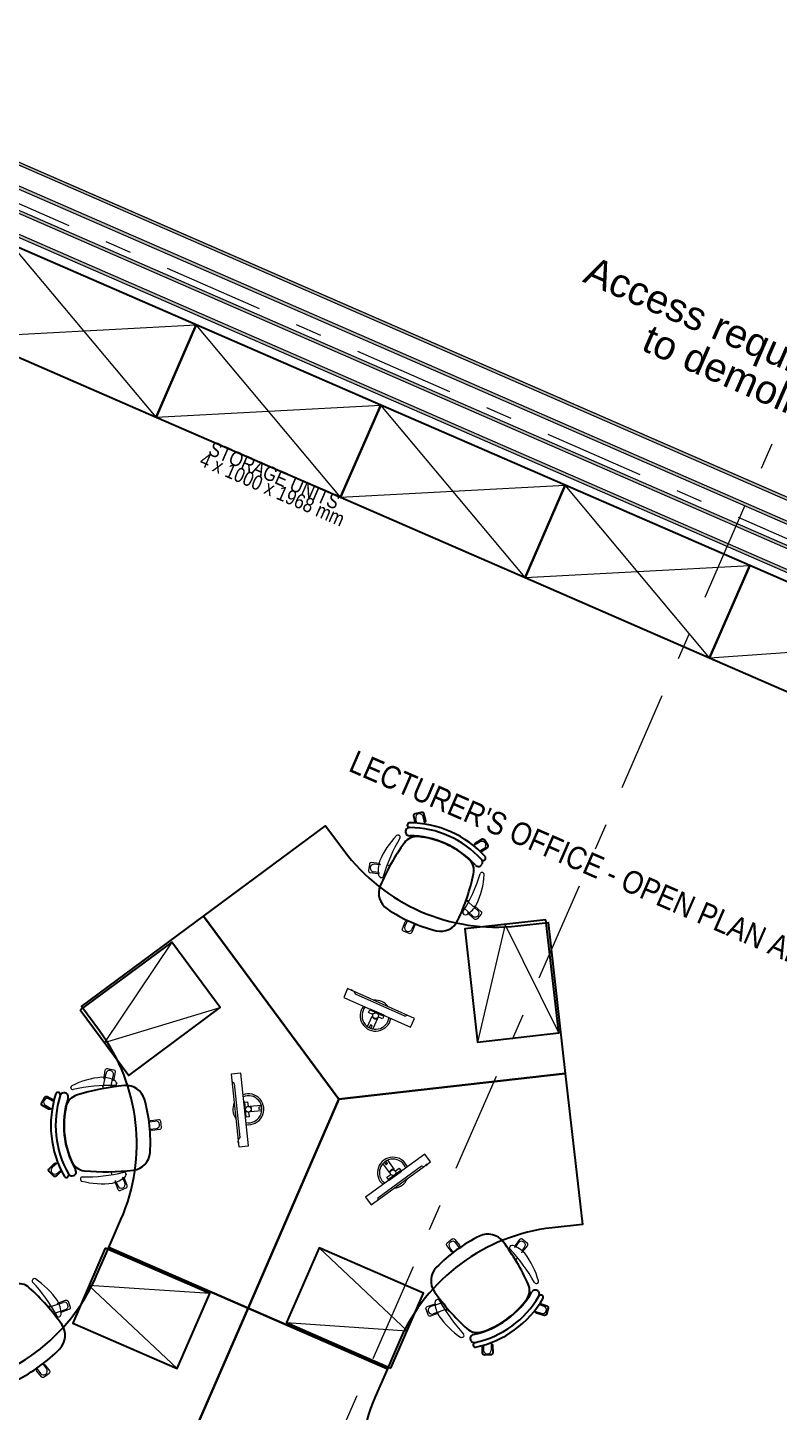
# Model space of a CAD drawing. Header units: millimetres. Extents: x -50172 to 90294, y -80883 to 25069.
# Drawn here: x 23530 to 27484, y -6765 to 522 of the extents above; entities that cross this region are included whole.
import ezdxf
from ezdxf.enums import TextEntityAlignment as Align

# ---------------------------------------------------------------- set-up
doc = ezdxf.new("R2010")
doc.units = ezdxf.units.MM
doc.header["$MEASUREMENT"] = 0
doc.linetypes.add('Double Dashed', pattern=[1093.611073, 529.166651, -211.666656, 141.111112, -211.666656])
for name, color, linetype in [('A-05-M_Gross_Int_Circulation', 7, 'Continuous'), ('A-15-MG_Structural_Grid', 7, 'Continuous'), ('A-25-M_Wall_Int', 7, 'Continuous')]:
    doc.layers.add(name, color=color, linetype=linetype)
for name, color, linetype, lineweight, true_color in [('A-05-M_Gross_Int_Circulation_Pen_No__74', 7, 'Continuous', 20, 0x606060), ('A-15-MG_Structural_Grid_Pen_No__163', 7, 'Continuous', 0, 0x750077), ('A-25-M_Wall_Int_Pen_No__107', 7, 'Continuous', 15, 0xa6a6a6), ('A-35-M_FFE_Loose_SIEMENS P2_Pen_No__251', 7, 'Continuous', 13, 0xe8e8e8), ('A-95-P_Text_1_50_GA_Pen_No__46', 7, 'Continuous', 35, 0x444444)]:
    doc.layers.add(name, color=color, linetype=linetype, lineweight=lineweight, true_color=true_color)
for name, color, linetype, lineweight in [('A-25-M_Wall_Int_Pen_No__1', 7, 'Continuous', 13), ('A-35-M_FFE_Loose_SIEMENS P2_Pen_No__1', 7, 'Continuous', 13), ('A-35-M_FFE_Loose_SIEMENS P2_Pen_No__5', 7, 'Continuous', 25), ('A-35-M_FFE_Loose_SIEMENS P2_Pen_No__9', 7, 'Continuous', 13), ('A-95-P_Text_1_50_GA_Pen_No__85', 8, 'Continuous', 20), ('ArchiCAD Zone Stamps_Pen_No__9', 7, 'Continuous', 13)]:
    doc.layers.add(name, color=color, linetype=linetype, lineweight=lineweight)
doc.styles.add('GENERATED_STYLE_1', font='')
doc.styles.add('GENERATED_STYLE_3', font='')
doc.styles.add('GENERATED_STYLE_4', font='')
doc.styles.add('GENERATED_STYLE_5', font='', dxfattribs={"width": 0.84})
doc.styles.get('GENERATED_STYLE_1').set_extended_font_data('Arial', bold=True)
doc.styles.get('GENERATED_STYLE_3').set_extended_font_data('Arial')
doc.styles.get('GENERATED_STYLE_4').set_extended_font_data('Swis721 BT')
doc.styles.get('GENERATED_STYLE_5').set_extended_font_data('Arial')
doc.dimstyles.new('GENERATED_STYLE__3', dxfattribs={"dimtxt": 0.18, "dimasz": 182.4, "dimexe": 0.18, "dimexo": 0.0625, "dimgap": 0.09, "dimtad": 0, "dimtih": 1, "dimtoh": 1, "dimdec": 4, "dimzin": 0, "dimdsep": 46, "dimcen": 0.09, "dimadec": 0, "dimazin": 0, "dimtfac": 1, "dimtdec": 4, "dimtmove": 0, "dimatfit": 3, "dimldrblk": 'ARROWHEAD_5', "dimfxl": 1, "dimtolj": 1, "dimtzin": 0, "dimarcsym": 0})

# ---------------------------------------------------------------- blocks, each defined once
blk = doc.blocks.new('Hub Circulation Third_INB 3250_6_1', base_point=(35476.1, -4184.6))
at = {"layer": 'A-05-M_Gross_Int_Circulation_Pen_No__74', "linetype": 'Continuous'}
blk.add_line((21213, 803.9), (47956.6, -10857.6), dxfattribs=at)
at = {"layer": 'ArchiCAD Zone Stamps_Pen_No__9'}
for tag, height, style, p in [('ROOM_NAME', 250, 'GENERATED_STYLE_1', (34329.2, -2488.1)), ('zoneNameLine2', 250, 'GENERATED_STYLE_1', (34140.8, -2920.2)), ('ROOM_NUMBER', 200, 'GENERATED_STYLE_3', (33952.4, -3340.9)), ('measuredAreaCode', 200, 'GENERATED_STYLE_3', (33795.3, -3701)), ('DUMMY_649', 200, 'GENERATED_STYLE_3', (34102.7, -3835.1)), ('DUMMY_650', 200, 'GENERATED_STYLE_3', (34731.9, -4109.4)), ('DUMMY_651', 133.3, 'GENERATED_STYLE_3', (35011.2, -4216))]:
    blk.add_attdef(tag, text='', height=height, rotation=336.44041, dxfattribs=dict(at, style=style)).set_placement(p, align=Align.TOP_LEFT)
blk = doc.blocks.new('Wall_13_1', base_point=(47956.6, -10857.6))
at = {"layer": 'A-25-M_Wall_Int_Pen_No__107', "linetype": 'Continuous'}
for points in [[(21221, 784.7), (21221.3, 783.9), (28828.5, -2533.2), (28834.5, -2519.4), (21226.8, 797.9)], [(21284.8, 630.8), (28782.6, -2638.6), (28788.6, -2624.9), (21290.8, 644.5)]]:
    blk.add_hatch(color=256, dxfattribs=at).paths.add_polyline_path(points)
at = {"layer": 'A-25-M_Wall_Int_Pen_No__1', "linetype": 'Continuous'}
for p, q in [((28828.5, -2533.2), (21317, 742.2)), ((21277, 650.5), (28788.6, -2624.9))]:
    blk.add_line(p, q, dxfattribs=at)
at = {"layer": 'A-25-M_Wall_Int_Pen_No__1', "linetype": 'Continuous', "flags": 128}
for points in [[(28834.5, -2519.4), (21213, 803.9)], [(23163.9, -188.6), (28782.6, -2638.6)]]:
    blk.add_lwpolyline(points, dxfattribs=at)
blk = doc.blocks.new('Wall_174_1', base_point=(23088.8, -410.6))
at = {"layer": 'A-25-M_Wall_Int_Pen_No__107', "linetype": 'Continuous'}
for points in [[(28741.2, -2733.5), (23140.8, -291.4), (23134.8, -305.2), (28735.2, -2747.2)], [(23088.8, -410.6), (28689.2, -2852.6), (28695.2, -2838.9), (23094.8, -396.8)]]:
    blk.add_hatch(color=256, dxfattribs=at).paths.add_polyline_path(points)
at = {"layer": 'A-25-M_Wall_Int_Pen_No__1', "linetype": 'Continuous'}
for p, q in [((28735.2, -2747.2), (23134.8, -305.2)), ((23094.8, -396.8), (28695.2, -2838.9))]:
    blk.add_line(p, q, dxfattribs=at)
at = {"layer": 'A-25-M_Wall_Int_Pen_No__1', "linetype": 'Continuous', "flags": 128}
for points in [[(23140.8, -291.4), (23088.8, -410.6)], [(28741.2, -2733.5), (23140.8, -291.4)], [(23088.8, -410.6), (28689.2, -2852.6)]]:
    blk.add_lwpolyline(points, dxfattribs=at)
blk = doc.blocks.new('Standard grid marker')
at = {"layer": 'A-15-MG_Structural_Grid_Pen_No__163', "linetype": 'Double Dashed'}
blk.add_line((1000, 0), (29726, 0), dxfattribs=at)
at = {"layer": 'A-15-MG_Structural_Grid_Pen_No__163', "style": 'GENERATED_STYLE_4'}
for tag, p in [('AC_MarkerText_1_0', (-500, 41.2)), ('AC_MarkerText_1_1', (31226, 41.2))]:
    blk.add_attdef(tag, text='', height=350, rotation=90, dxfattribs=at).set_placement(p, align=Align.MIDDLE_CENTER)
blk = doc.blocks.new('ARROWHEAD_5')
at = {"color": 0, "linetype": 'Continuous', "lineweight": 0}
blk.add_line((0, 0), (-1, 0), dxfattribs=at)
blk.add_solid([(-1, 0.2679), (0, 0), (-1, -0.2679), (-1, 0.2679)], dxfattribs=at)
blk = doc.blocks.new('Standard grid marker_3')
at = {"layer": 'A-15-MG_Structural_Grid_Pen_No__163', "linetype": 'Double Dashed'}
blk.add_line((1000, 0), (74254.8, 0), dxfattribs=at)
at = {"layer": 'A-15-MG_Structural_Grid_Pen_No__163', "style": 'GENERATED_STYLE_4'}
for tag, p in [('AC_MarkerText_1_0', (-500, 43.4)), ('AC_MarkerText_1_1', (75754.8, 43.4))]:
    blk.add_attdef(tag, text='', height=350, rotation=360, dxfattribs=at).set_placement(p, align=Align.MIDDLE_CENTER)

msp = doc.modelspace()

# ---------------------------------------------------------------- linework, layer by layer
at = {"layer": 'A-35-M_FFE_Loose_SIEMENS P2_Pen_No__251', "linetype": 'Continuous'}
for p, q in [((25256.4, -4568.2), (25251.3, -4555)), ((25516.8, -4684.1), (25256.4, -4568.2)), ((25516.8, -4684.1), (25530, -4679)), ((24617.3, -5038.3), (24606.3, -5029.4)), ((24617.3, -5038.3), (24647.1, -5321.8)), ((24647.1, -5321.8), (24638.2, -5332.8)), ((25373.8, -5640.2), (25604.4, -5472.6)), ((25604.4, -5472.6), (25618.4, -5474.8)), ((25373.8, -5640.2), (25371.6, -5654.1))]:
    msp.add_line(p, q, dxfattribs=at)
at = {"layer": 'A-35-M_FFE_Loose_SIEMENS P2_Pen_No__251', "linetype": 'Continuous', "flags": 128}
for points in [[(25566.5, -4695.3), (25214.8, -4538.7), (25194.5, -4584.4), (25546.2, -4741)], [(25243.2, -4548.6), (25234.1, -4544.5), (25233.1, -4546.8), (25242.2, -4550.9)], [(25406.9, -4678.9), (25333.8, -4646.4), (25331.7, -4651), (25404.8, -4683.5)], [(24602.1, -4989.6), (24642.4, -5372.5), (24692.1, -5367.3), (24651.9, -4984.4)], [(24667.8, -5136.1), (24676.2, -5215.6), (24681.1, -5215.1), (24672.8, -5135.6)], [(24636.8, -5343), (24637.8, -5352.9), (24640.3, -5352.6), (24639.2, -5342.7)], [(25339.3, -5677.6), (25650.7, -5451.3), (25621.3, -5410.9), (25309.9, -5637.2)], [(25627.9, -5471), (25636, -5465.1), (25634.5, -5463.1), (25626.5, -5469)], [(25433.2, -5547.5), (25498, -5500.5), (25495, -5496.5), (25430.3, -5543.5)]]:
    msp.add_lwpolyline(points, close=True, dxfattribs=at)
for points in [[(25348.5, -4674.8), (25325.6, -4664.7), (25331.7, -4651), (25404.8, -4683.5), (25398.7, -4697.2), (25375.9, -4687)], [(25337.7, -4748.2), (25344.2, -4733.6), (25335, -4729.6), (25328.6, -4744.2)], [(24693.4, -5188.7), (24696.1, -5213.5), (24681.1, -5215.1), (24672.8, -5135.6), (24687.7, -5134), (24690.3, -5158.9)], [(24762.4, -5161.3), (24746.5, -5163), (24747.6, -5172.9), (24763.5, -5171.3)], [(25407.8, -5453), (25417.2, -5465.9), (25425.3, -5460), (25415.9, -5447.1)], [(25466, -5499), (25486.2, -5484.3), (25495, -5496.5), (25430.3, -5543.5), (25421.5, -5531.4), (25441.7, -5516.7)]]:
    msp.add_lwpolyline(points, dxfattribs=at)
for points in [[(25320, -4738.8), (25344.8, -4683.1, 0.565741), (25372.2, -4695.3), (25347.4, -4751)], [(24763.1, -5181.4), (24702.4, -5187.7, 0.565741), (24699.3, -5157.9), (24760, -5151.5)], [(25424.8, -5442.4), (25460.7, -5491.7, 0.565741), (25436.4, -5509.4), (25400.5, -5460)]]:
    msp.add_lwpolyline(points, format="xyb", dxfattribs=at)
at = {"layer": 'A-35-M_FFE_Loose_SIEMENS P2_Pen_No__251', "linetype": 'Continuous'}
for centre in [(25362.2, -4680.9), (24691.9, -5173.8), (25453.8, -5507.9)]:
    msp.add_circle(centre, 15, dxfattribs=at)
for centre, radius, start, end in [((25362.2, -4680.9), 81.6, 141.81589, 350.18415), ((25362.2, -4680.9), 71.6, 139.78441, 352.21563), ((25362.2, -4680.9), 81.6, 35.05218, 96.94786), ((24691.9, -5173.8), 81.6, 261.81589, 110.18415), ((24691.9, -5173.8), 81.6, 155.05218, 216.94786), ((24691.9, -5173.8), 71.6, 259.78441, 112.21563), ((25453.8, -5507.9), 81.6, 21.81589, 230.18415), ((25453.8, -5507.9), 71.6, 19.78441, 232.21563), ((25453.8, -5507.9), 81.6, 275.05218, 336.94786)]:
    msp.add_arc(centre, radius, start, end, dxfattribs=at)
at = {"layer": 'A-35-M_FFE_Loose_SIEMENS P2_Pen_No__5', "linetype": 'Continuous'}
for p, q in [((25521.9, -3702.8), (25521.5, -3703.8)), ((25386.9, -3951.6), (25388.9, -3952.5)), ((25829.3, -4148.6), (25827.4, -4147.7)), ((23997.3, -5035.4), (23997.5, -5037.5)), ((23764.9, -5524.5), (23766, -5524.4)), ((24047.9, -5517), (24047.7, -5514.9)), ((26073.1, -5893.9), (26071.3, -5895.2)), ((25681.3, -6178.6), (25683, -6177.3)), ((26221.1, -6135.3), (26220.4, -6134.4)), ((23700.1, -6264), (23698.4, -6265.2))]:
    msp.add_line(p, q, dxfattribs=at)
at = {"layer": 'A-35-M_FFE_Loose_SIEMENS P2_Pen_No__5', "linetype": 'Continuous', "flags": 128}
for points in [[(23233.5, -1105.4), (24205.6, -1528.2), (24416.9, -1042.1), (23444.9, -619.4)], [(24205.6, -1528.2), (25177.6, -1950.9), (25389, -1464.9), (24416.9, -1042.1)], [(25177.6, -1950.9), (26149.6, -2373.7), (26361, -1887.7), (25389, -1464.9)], [(26149.6, -2373.7), (27121.7, -2796.5), (27333.1, -2310.5), (26361, -1887.7)], [(27121.7, -2796.5), (28093.7, -3219.3), (28305.1, -2733.2), (27333.1, -2310.5)], [(26258.8, -4175.6), (25831.6, -4224.2), (25899.5, -4820.4), (26326.7, -4771.8)], [(23805.9, -4649.9), (24061.7, -4995.6), (24544, -4638.7), (24288.3, -4293.1)], [(23938.2, -5905.5), (23766.7, -6299.8), (24317, -6539.1), (24488.5, -6144.8)], [(25443.1, -6537), (25614.6, -6142.7), (25064.4, -5903.4), (24892.9, -6297.7)]]:
    msp.add_lwpolyline(points, close=True, dxfattribs=at)
for points in [[(25572.9, -3666.4), (25563.8, -3628.3, -0.414214), (25571.2, -3616.2), (25603.3, -3608.5, -0.414214), (25615.4, -3615.9), (25624.5, -3654.1, -0.339096), (25619.6, -3665.2)], [(25883.5, -3782.6, -0.312027), (25888.1, -3772.2), (25921.6, -3751.7, -0.414214), (25935.4, -3755), (25952.6, -3783.1, -0.414214), (25949.3, -3796.9), (25915.8, -3817.4, -0.021405), (25915.1, -3817.8)], [(25387, -3996.4, 0.360038), (25423.2, -4118.6)], [(23653.2, -5171.5, -0.312027), (23641.9, -5172.7), (23607.4, -5153.9, -0.414214), (23603.4, -5140.4), (23619.2, -5111.3, -0.414214), (23632.7, -5107.3), (23667.2, -5126.1, -0.021405), (23668, -5126.5)], [(23707.9, -5498.5), (23679.4, -5525.5, -0.414214), (23665.3, -5525.1), (23642.6, -5501.1, -0.414214), (23643, -5487), (23671.5, -5460, -0.339096), (23683.6, -5458.7)], [(24086.6, -5494.6, 0.360038), (24174.4, -5402.1)], [(26034.3, -5871.6, 0.360038), (25910.3, -5841.8)], [(26227.1, -6197.6), (26264.7, -6208.8, -0.414214), (26271.4, -6221.2), (26262, -6252.9, -0.414214), (26249.6, -6259.6), (26211.9, -6248.5, -0.339096), (26204.8, -6238.6)], [(25971.2, -6408.5, -0.312027), (25977.9, -6417.7), (25978.9, -6457, -0.414214), (25969.2, -6467.2), (25936.1, -6468.1, -0.414214), (25925.9, -6458.3), (25924.9, -6419.1, -0.021405), (25924.9, -6418.2)]]:
    msp.add_lwpolyline(points, format="xyb", dxfattribs=at)
for points in [[(26111.4, -4208.4), (26271.1, -4190.3), (26361.6, -4985.1), (25169.3, -5120.8), (24455.6, -4156.1), (25098.7, -3680.4), (25194.4, -3809.6, 0.267949)], [(23908.1, -4761.2), (23812.5, -4631.9), (24455.6, -4156.1), (25169.3, -5120.8), (24690.7, -6221.3), (23957.1, -5902.2), (24021.2, -5754.8, 0.267949)], [(25488.4, -6392.9), (25424.3, -6540.3), (24690.7, -6221.3), (25169.3, -5120.8), (26361.6, -4985.1), (26452.1, -5780), (26292.3, -5798.2, 0.267949)], [(23893, -6049.6), (23957.1, -5902.2), (24690.7, -6221.3), (24212.1, -7321.7), (23019.8, -7457.4), (22929.3, -6662.6), (23089, -6644.4, 0.267949)], [(25473.3, -7681.4), (25568.9, -7810.6), (24925.8, -8286.4), (24212.1, -7321.7), (24690.7, -6221.3), (25424.3, -6540.3), (25360.2, -6687.8, 0.267949)]]:
    msp.add_lwpolyline(points, format="xyb", close=True, dxfattribs=at)
at = {"layer": 'A-35-M_FFE_Loose_SIEMENS P2_Pen_No__5', "linetype": 'Continuous'}
for centre, radius, start, end in [((25540.7, -3712.3), 21, 156.00002, 269.74273), ((25541.7, -3712.2), 21.9, 89.02861, 154.40601), ((25541.6, -3677.9), 12.9, 102.98013, 256.96536), ((25538.5, -4206.6), 541.3, 42.01696, 89.98308), ((25538.1, -4207.4), 517.1, 42.34737, 89.65268), ((26482, -4463.8), 1190.7, 144.40641, 156.88207), ((25578.9, -3817.4), 80, 84.06711, 144.40641), ((25538.5, -4206.5), 473.2, 42.25365, 89.74639), ((25538.5, -4206.6), 471.3, 47.93293, 84.06711), ((25800.6, -3916.1), 80, 347.59364, 47.93293), ((25904.7, -3873.2), 21, 336.00002, 42.30819), ((25929.2, -3850.5), 12.9, 235.03469, 29.01992), ((24715.9, -3677.5), 1190.7, 335.11797, 347.59364), ((25904.3, -3874.2), 21, 222.25731, 336.00002), ((25881.3, -3436.5), 821.7, 236.11663, 255.88342), ((25705.3, -4136.4), 100, 255.88342, 335.11797), ((24192.9, -5258.3), 541.3, 162.01696, 209.98308), ((23689.1, -5097.9), 12.9, 355.03469, 149.01992), ((23721.1, -5107.8), 21, 96.00002, 162.30819), ((23722.2, -5107.7), 21, 342.25731, 96.00002), ((23810.3, -5176.5), 80, 107.59364, 167.93293), ((24146, -6235.2), 1190.7, 95.11797, 107.59364), ((24048.7, -5148.9), 100, 15.88342, 95.11797), ((24193.8, -5258.2), 517.1, 162.34737, 209.65268), ((24192.8, -5258.3), 473.2, 162.25365, 209.74639), ((24192.9, -5258.3), 471.3, 167.93293, 204.06711), ((23354.6, -5346.4), 821.7, 356.11663, 15.88342), ((23835.7, -5417.9), 80, 204.06711, 264.40641), ((23733.5, -5519.9), 12.9, 222.98013, 16.96536), ((23763.2, -5502.6), 21.9, 209.02861, 274.40601), ((23763.8, -5503.5), 21, 276.00002, 29.74273), ((23943.9, -4312.5), 1190.7, 264.40641, 276.88207), ((26272, -6579.6), 821.7, 116.11663, 135.88342), ((25081.9, -6586.2), 1190.7, 24.40641, 36.88207), ((25753.9, -6077.3), 100, 135.88342, 215.11797), ((23484.4, -6172.6), 80, 47.59364, 107.93293), ((22735.4, -6992.7), 1190.7, 35.11797, 47.59364), ((26093.3, -6127.3), 80, 324.06711, 24.40641), ((26646, -5449.8), 1190.7, 215.11797, 227.59364), ((25776.6, -5897.8), 473.2, 282.25365, 329.74639), ((25776, -5897), 517.1, 282.34737, 329.65268), ((25776.5, -5897.7), 541.3, 282.01696, 329.98308), ((25776.5, -5897.7), 471.3, 287.93293, 324.06711), ((26203.4, -6146.7), 21, 36.00002, 149.74273), ((26203, -6147.7), 21.9, 329.02861, 34.40601), ((26232.8, -6164.8), 12.9, 342.98013, 136.96536), ((23627.5, -6365.3), 100, 315.88342, 35.11797), ((25897, -6269.9), 80, 227.59364, 287.93293), ((25881.5, -6380.7), 21, 102.25731, 216.00002), ((25882.1, -6381.6), 21, 216.00002, 282.30819), ((25889.5, -6414.2), 12.9, 115.03469, 269.01992), ((23109.4, -5862.9), 821.7, 296.11663, 315.88342)]:
    msp.add_arc(centre, radius, start, end, dxfattribs=at)
at = {"layer": 'A-35-M_FFE_Loose_SIEMENS P2_Pen_No__9', "linetype": 'Continuous'}
for p, q in [((24205.6, -1528.2), (23444.9, -619.4)), ((23233.5, -1105.4), (24416.9, -1042.1)), ((25177.6, -1950.9), (24416.9, -1042.1)), ((24205.6, -1528.2), (25389, -1464.9)), ((26149.6, -2373.7), (25389, -1464.9)), ((25177.6, -1950.9), (26361, -1887.7)), ((27121.7, -2796.5), (26361, -1887.7)), ((26149.6, -2373.7), (27333.1, -2310.5)), ((27121.7, -2796.5), (27718.4, -2753.4)), ((25579, -3666.8), (25573.6, -3642)), ((25621, -3671.6), (25612.7, -3633.5)), ((25486, -3731.2), (25484.3, -3730.4)), ((25878.5, -3785.5), (25912.9, -3765.4)), ((25910.3, -3813.3), (25933.1, -3799.9)), ((25376.5, -3926.3), (25351.5, -3923.5)), ((25378.5, -3886.3), (25355.9, -3883.8)), ((25423.1, -3885.7), (25437.6, -3892.1)), ((25926.8, -3927.4), (25928.5, -3928.2)), ((25402.1, -3947.4), (25407.9, -3950)), ((25839.3, -4071.8), (25900.5, -4126.2)), ((25854.1, -4077.5), (25839.6, -4071.1)), ((25822.3, -4134.5), (25816.4, -4131.9)), ((25824.4, -4112), (25873.9, -4156.1)), ((25530.2, -4179.4), (25516.8, -4209.8)), ((25566.7, -4195.6), (25553.4, -4225.9)), ((26045.2, -4199.9), (25899.5, -4820.4)), ((26326.7, -4771.8), (26045.2, -4199.9)), ((24288.3, -4293.1), (23933.8, -4822.7)), ((23933.8, -4822.7), (24544, -4638.7)), ((23925.7, -5065.1), (23942.4, -4984.9)), ((23968.1, -5057.9), (23981.5, -4993.1)), ((23757, -5061.5), (23756.8, -5059.6)), ((23923.4, -5049.5), (23925, -5065.2)), ((23988.6, -5048.5), (23989.3, -5054.9)), ((23658.2, -5174.3), (23623.6, -5154.6)), ((23666.4, -5132.9), (23643.4, -5119.8)), ((24169.3, -5239.3), (24202.2, -5235.7)), ((24173.5, -5279.1), (24206.6, -5275.4)), ((23688.4, -5454.3), (23659.5, -5480.6)), ((23705.2, -5493.1), (23686.5, -5510.1)), ((23972.7, -5518.6), (23971, -5502.8)), ((24036.7, -5506), (24036, -5499.6)), ((23807.5, -5541.4), (23807.7, -5543.3)), ((23995.5, -5557), (24004.7, -5577.8)), ((24031.2, -5538.6), (24041.3, -5561.7)), ((25771.9, -5927.7), (25752.3, -5901)), ((25804.2, -5904.1), (25784.5, -5877.3)), ((26100.2, -5897.6), (26115.1, -5877.3)), ((26133.9, -5919.3), (26147.3, -5901)), ((25528.9, -6339.9), (25064.4, -5903.4)), ((26069.1, -5909.1), (26063.9, -5912.9)), ((26112.1, -5958.3), (26099.3, -5967.6)), ((23557.3, -6069), (23558.8, -6067.8)), ((24488.5, -6144.8), (23852.5, -6102.7)), ((23852.5, -6102.7), (24317, -6539.1)), ((26214.4, -6090), (26216, -6088.9)), ((23638.6, -6216.9), (23716.3, -6191.2)), ((25715.4, -6192.6), (25652.5, -6213.4)), ((25697, -6179.5), (25702.2, -6175.7)), ((23650.9, -6207), (23638.1, -6216.3)), ((23666, -6250), (23728.9, -6229.2)), ((23684.4, -6263), (23679.2, -6266.8)), ((25742.8, -6225.7), (25665.1, -6251.4)), ((25730.4, -6235.6), (25743.3, -6226.2)), ((26198.5, -6236.6), (26235.7, -6248.5)), ((26223.7, -6202.7), (26247.9, -6210.4)), ((24892.9, -6297.7), (25528.9, -6339.9)), ((25824.1, -6373.6), (25822.5, -6374.7)), ((25971.1, -6402.7), (25971.3, -6442.6)), ((25931.2, -6416.4), (25931.3, -6442.8)), ((23577.2, -6538.4), (23596.8, -6565.2)), ((23609.5, -6514.9), (23629.1, -6541.6))]:
    msp.add_line(p, q, dxfattribs=at)
at = {"layer": 'A-35-M_FFE_Loose_SIEMENS P2_Pen_No__9', "linetype": 'Continuous', "flags": 128}
for points in [[(25572.9, -3666.4), (25563.8, -3628.3, -0.414214), (25571.2, -3616.2), (25603.3, -3608.5, -0.414214), (25615.4, -3615.9), (25624.5, -3654.1, -0.339096), (25619.6, -3665.2)], [(25883.5, -3782.6, -0.312027), (25888.1, -3772.2), (25921.6, -3751.7, -0.414214), (25935.4, -3755), (25952.6, -3783.1, -0.414214), (25949.3, -3796.9), (25915.8, -3817.4, -0.021405), (25915.1, -3817.8)], [(25387.8, -3887.3, 0.292825), (25379.6, -3880.3), (25340.7, -3874.9, 0.414214), (25329.5, -3883.4), (25324.9, -3916.1, 0.414214), (25333.4, -3927.4), (25372.3, -3932.8, 0.333583), (25382.9, -3927)], [(25876.5, -4104.9, -0.292825), (25887.2, -4106.3), (25917.2, -4131.6, -0.414214), (25918.4, -4145.7), (25897.1, -4170.9, -0.414214), (25883.1, -4172.1), (25853, -4146.8, -0.333583), (25850.3, -4135.1)], [(25566, -4197.2, -0.272712), (25567.4, -4207.3), (25552.4, -4243.6, -0.414214), (25539.3, -4249), (25508.8, -4236.3, -0.414214), (25503.4, -4223.3), (25518.4, -4187, -0.353143), (25529.5, -4181)], [(23935.8, -5016.4, -0.292825), (23931.7, -5006.4), (23938.6, -4967.8, -0.414214), (23950.2, -4959.7), (23982.7, -4965.5, -0.414214), (23990.8, -4977.1), (23983.9, -5015.7, -0.333583), (23975.1, -5023.9)], [(23653.2, -5171.5, -0.312027), (23641.9, -5172.7), (23607.4, -5153.9, -0.414214), (23603.4, -5140.4), (23619.2, -5111.3, -0.414214), (23632.7, -5107.3), (23667.2, -5126.1, -0.021405), (23668, -5126.5)], [(24171.1, -5239.1, -0.272712), (24179.1, -5232.8), (24218, -5227.7, -0.414214), (24229.2, -5236.4), (24233.5, -5269.1, -0.414214), (24224.9, -5280.3), (24186, -5285.4, -0.353143), (24175.3, -5278.9)], [(23707.9, -5498.5), (23679.4, -5525.5, -0.414214), (23665.3, -5525.1), (23642.6, -5501.1, -0.414214), (23643, -5487), (23671.5, -5460, -0.339096), (23683.6, -5458.7)], [(23991.8, -5548.4, 0.292825), (23989.8, -5559), (24004.6, -5595.4, 0.414214), (24017.6, -5600.9), (24048.2, -5588.4, 0.414214), (24053.7, -5575.4), (24038.9, -5539, 0.333583), (24028.6, -5532.8)], [(25770.8, -5926.2, -0.272712), (25761.4, -5922.4), (25737.5, -5891.2, -0.414214), (25739.4, -5877.2), (25765.6, -5857.1, -0.414214), (25779.6, -5859), (25803.5, -5890.1, -0.353143), (25803.2, -5902.7)], [(26128.3, -5926.9, 0.292825), (26138.5, -5923.3), (26162.6, -5892.3, 0.414214), (26160.9, -5878.3), (26134.8, -5858, 0.414214), (26120.8, -5859.7), (26096.6, -5890.7, 0.333583), (26096.4, -5902.7)], [(23685.8, -6201.3, -0.292825), (23692.4, -6192.7), (23729.3, -6179.3, -0.414214), (23742.1, -6185.3), (23753.3, -6216.4, -0.414214), (23747.3, -6229.2), (23710.4, -6242.6, -0.333583), (23698.9, -6239.1)], [(25695.6, -6241.3, -0.292825), (25689, -6249.8), (25652.1, -6263.2, -0.414214), (25639.3, -6257.2), (25628, -6226.1, -0.414214), (25634, -6213.3), (25671, -6200, -0.333583), (25682.5, -6203.5)], [(26227.1, -6197.6), (26264.7, -6208.8, -0.414214), (26271.4, -6221.2), (26262, -6252.9, -0.414214), (26249.6, -6259.6), (26211.9, -6248.5, -0.339096), (26204.8, -6238.6)], [(25971.2, -6408.5, -0.312027), (25977.9, -6417.7), (25978.9, -6457, -0.414214), (25969.2, -6467.2), (25936.1, -6468.1, -0.414214), (25925.9, -6458.3), (25924.9, -6419.1, -0.021405), (25924.9, -6418.2)], [(23610.6, -6516.3, -0.272712), (23620, -6520.1), (23643.9, -6551.3, -0.414214), (23642, -6565.3), (23615.8, -6585.4, -0.414214), (23601.8, -6583.6), (23577.9, -6552.4, -0.353143), (23578.2, -6539.9)]]:
    msp.add_lwpolyline(points, format="xyb", dxfattribs=at)
at = {"layer": 'A-35-M_FFE_Loose_SIEMENS P2_Pen_No__9', "linetype": 'Continuous'}
for centre, radius, start, end in [((25593.1, -3637.8), 20, 102.28814, 192.28814), ((25593.1, -3637.8), 20, 12.28814, 102.28814), ((25538.1, -4207.4), 517.1, 42.34737, 89.65268), ((25775.5, -4032.2), 425.8, 135.25736, 157.27106), ((26290, -4216), 927.7, 149.51855, 163.17372), ((25480.2, -3739.5), 10, 66.00002, 135.25736), ((25481.9, -3740.3), 10, 329.51855, 66.00002), ((25923, -3782.7), 20, 30.28814, 120.28814), ((25923, -3782.7), 20, 300.28814, 30.28814), ((25353.7, -3903.7), 20, 173.71191, 263.71191), ((25353.7, -3903.7), 20, 83.71191, 173.71191), ((25543.2, -3914.4), 167, 163.78068, 188.93861), ((25029.8, -3654.9), 926.3, 328.8159, 342.49191), ((25922.8, -3936.6), 10, 66.00002, 162.48149), ((25924.5, -3937.3), 10, 356.74268, 66.00002), ((25394.6, -3936.7), 16.8, 192.37286, 242.8016), ((25392.9, -3943.4), 10, 246.00002, 336.00002), ((25507.7, -3913.3), 427.5, 334.77306, 356.6986), ((25831.8, -4138.4), 10.3, 157.68121, 244.31883), ((25835.4, -4134.9), 15, 246.00002, 302.8256), ((25766.4, -4021.1), 148.1, 301.4184, 329.86239), ((25887.2, -4141.2), 20, 318.28814, 48.28814), ((25535.1, -4217.9), 20, 156.28814, 246.28814), ((25535.1, -4217.9), 20, 246.28814, 336.28814), ((25887.2, -4141.2), 20, 228.28814, 318.28814), ((23954.3, -5431.6), 427.5, 94.77306, 116.6986), ((23918.4, -5153.6), 148.1, 61.4184, 89.86239), ((23962, -4989), 20, 78.28814, 168.28814), ((23962, -4989), 20, 348.28814, 78.28814), ((23982.4, -5037), 15, 6.00002, 62.8256), ((23766.8, -5058.6), 10, 116.74268, 186.00002), ((23767, -5060.5), 10, 186.00002, 282.48149), ((23969.5, -5974.6), 926.3, 88.8159, 102.49191), ((23987.2, -5038.3), 10.3, 277.68121, 4.31883), ((23633.5, -5137.2), 20, 150.28814, 240.28814), ((23633.5, -5137.2), 20, 60.28814, 150.28814), ((24193.8, -5258.2), 517.1, 162.34737, 209.65268), ((24204.4, -5255.5), 20, 6.28814, 96.28814), ((24204.4, -5255.5), 20, 276.28814, 6.28814), ((23673, -5495.3), 20, 132.28814, 222.28814), ((23673, -5495.3), 20, 222.28814, 312.28814), ((23817.4, -5540.4), 10, 89.51855, 186.00002), ((23825.3, -4602.7), 927.7, 269.51855, 283.17372), ((23937.5, -5400.3), 167, 283.78068, 308.93861), ((24037.8, -5515.9), 10, 6.00002, 96.00002), ((24031.2, -5517.8), 16.8, 312.37286, 2.8016), ((23817.6, -5542.2), 10, 186.00002, 255.25736), ((23923.4, -5140.2), 425.8, 255.25736, 277.27106), ((24023, -5569.7), 20, 203.71191, 293.71191), ((24023, -5569.7), 20, 293.71191, 23.71191), ((25768.4, -5889.1), 20, 126.28814, 216.28814), ((25768.4, -5889.1), 20, 36.28814, 126.28814), ((26077.2, -5903.3), 10, 126.00002, 216.00002), ((26082.2, -5908), 16.8, 72.37286, 122.8016), ((26027.2, -6047.9), 167, 43.78068, 68.93861), ((26131.2, -5889.1), 20, 53.71191, 143.71191), ((26131.2, -5889.1), 20, 323.71191, 53.71191), ((25392.6, -6543.9), 927.7, 29.51855, 43.17372), ((25809, -6190.2), 425.8, 15.25736, 37.27106), ((23563.2, -6077), 10, 126.00002, 222.48149), ((22872.8, -6709.5), 926.3, 28.8159, 42.49191), ((23564.7, -6075.9), 10, 56.74268, 126.00002), ((23335.5, -6424.9), 427.5, 34.77306, 56.6986), ((26208.6, -6081.9), 10, 209.51855, 306.00002), ((26210.1, -6080.8), 10, 306.00002, 15.25736), ((23558.2, -6254.8), 148.1, 1.4184, 29.86239), ((23722.6, -6210.2), 20, 18.28814, 108.28814), ((25690.1, -6190.7), 15, 126.00002, 182.8256), ((25823.1, -6187.8), 148.1, 181.4184, 209.86239), ((25688.8, -6185.8), 10.3, 37.68121, 124.31883), ((26508.6, -5733), 926.3, 208.8159, 222.49191), ((25776, -5897), 517.1, 282.34737, 329.65268), ((23692.5, -6256.7), 10.3, 217.68121, 304.31883), ((23691.3, -6251.9), 15, 306.00002, 2.8256), ((23722.6, -6210.2), 20, 288.28814, 18.28814), ((25658.8, -6232.4), 20, 108.28814, 198.28814), ((25658.8, -6232.4), 20, 198.28814, 288.28814), ((26045.9, -6017.7), 427.5, 214.77306, 236.6986), ((26241.8, -6229.4), 20, 252.28814, 342.28814), ((26241.8, -6229.4), 20, 342.28814, 72.28814), ((25816.7, -6366.6), 10, 236.74268, 306.00002), ((25818.2, -6365.5), 10, 306.00002, 42.48149), ((25951.3, -6442.7), 20, 180.28814, 270.28814), ((25951.3, -6442.7), 20, 270.28814, 0.28814), ((23613, -6553.4), 20, 306.28814, 36.28814), ((23613, -6553.4), 20, 216.28814, 306.28814)]:
    msp.add_arc(centre, radius, start, end, dxfattribs=at)

# ---------------------------------------------------------------- block references
at = {"layer": 'A-05-M_Gross_Int_Circulation', "linetype": 'Continuous'}
msp.add_blockref('Hub Circulation Third_INB 3250_6_1', (35476.1, -4184.6), dxfattribs=at)
at = {"layer": 'A-15-MG_Structural_Grid', "color": 8, "linetype": 'Continuous', "lineweight": 15, "zscale": 1000}
for name, p, rotation in [('Standard grid marker', (34264.4, 13959.8), 246.440411583993), ('Standard grid marker_3', (2296.2, 8834.4), 336.440411583993)]:
    msp.add_blockref(name, p, dxfattribs=dict(at, rotation=rotation))
at = {"layer": 'A-25-M_Wall_Int', "color": 250, "lineweight": 50, "true_color": 0x2a2a2a}
for name, p in [('Wall_13_1', (47956.6, -10857.6)), ('Wall_174_1', (23088.8, -410.6))]:
    msp.add_blockref(name, p, dxfattribs=at)

# ---------------------------------------------------------------- texts
at = {"layer": 'A-35-M_FFE_Loose_SIEMENS P2_Pen_No__1', "linetype": 'Continuous', "attachment_point": 7, "rotation": 336.49416, "style": 'GENERATED_STYLE_5'}
for s, insert, char_height in [('\\A1;{\\fArial|b0|i0|c0|p34;STORAGE UNITS}', (24475.5, -1724.6), 76.8), ('\\A1;{\\fArial|b0|i0|c0|p34;4 x 1000 x 1968 mm}', (24428.5, -1781.9), 76.8), ("\\A1;{\\fArial|b0|i0|c0|p34;LECTURER'S OFFICE - OPEN PLAN AREA}", (25212.9, -3391.4), 120)]:
    msp.add_mtext(s, dxfattribs=dict(at, insert=insert, char_height=char_height))
at = {"layer": 'A-95-P_Text_1_50_GA_Pen_No__46', "linetype": 'Continuous', "insert": (29355.7, -2127.9), "char_height": 150, "width": 3200.733, "attachment_point": 6, "rotation": 336.44041, "line_spacing_factor": 0.825397, "style": 'GENERATED_STYLE_4'}
msp.add_mtext('\\A1;{\\fSwis721 BT|b0|i0|c0|p34;Access required from corridor side to demolish, construct + finish }', dxfattribs=at)

# ---------------------------------------------------------------- leaders
at = {"layer": 'A-95-P_Text_1_50_GA_Pen_No__85', "linetype": 'Continuous', "annotation_type": 0, "has_hookline": 1, "hookline_direction": 1, "text_width": 2992.9, "horizontal_direction": (0.916645, -0.399703, 0)}
msp.add_leader([(29637.7, -3087.8), (29937.3, -2400.7), (29355.7, -2127.9)], dimstyle='GENERATED_STYLE__3', dxfattribs=at)

doc.saveas('drawing.dxf')
